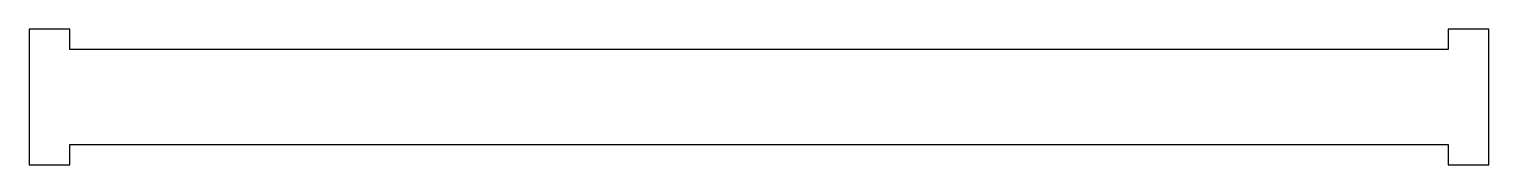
# Model space of a CAD drawing. Header units: millimetres. Extents: x -54 to 54, y -28 to -18.
import ezdxf

# ---------------------------------------------------------------- set-up
doc = ezdxf.new("R2010")
doc.units = ezdxf.units.MM
doc.layers.add('CUT', color=1, linetype='Continuous')

msp = doc.modelspace()

# ---------------------------------------------------------------- linework, layer by layer
at = {"layer": 'CUT'}
for p, q in [((-51, -17.5, 1.51), (-54, -17.5, 1.51)), ((-54, -17.5, 1.51), (-54, -27.5, 1.51)), ((-51, -19, 1.51), (-51, -17.5, 1.51)), ((54, -17.5, 1.51), (51, -17.5, 1.51)), ((51, -17.5, 1.51), (51, -19, 1.51)), ((54, -27.5, 1.51), (54, -17.5, 1.51)), ((51, -19, 1.51), (-51, -19, 1.51)), ((-51, -26, 1.51), (51, -26, 1.51)), ((-51, -27.5, 1.51), (-51, -26, 1.51)), ((51, -26, 1.51), (51, -27.5, 1.51)), ((-54, -27.5, 1.51), (-51, -27.5, 1.51)), ((51, -27.5, 1.51), (54, -27.5, 1.51))]:
    msp.add_line(p, q, dxfattribs=at)

doc.saveas('drawing.dxf')
